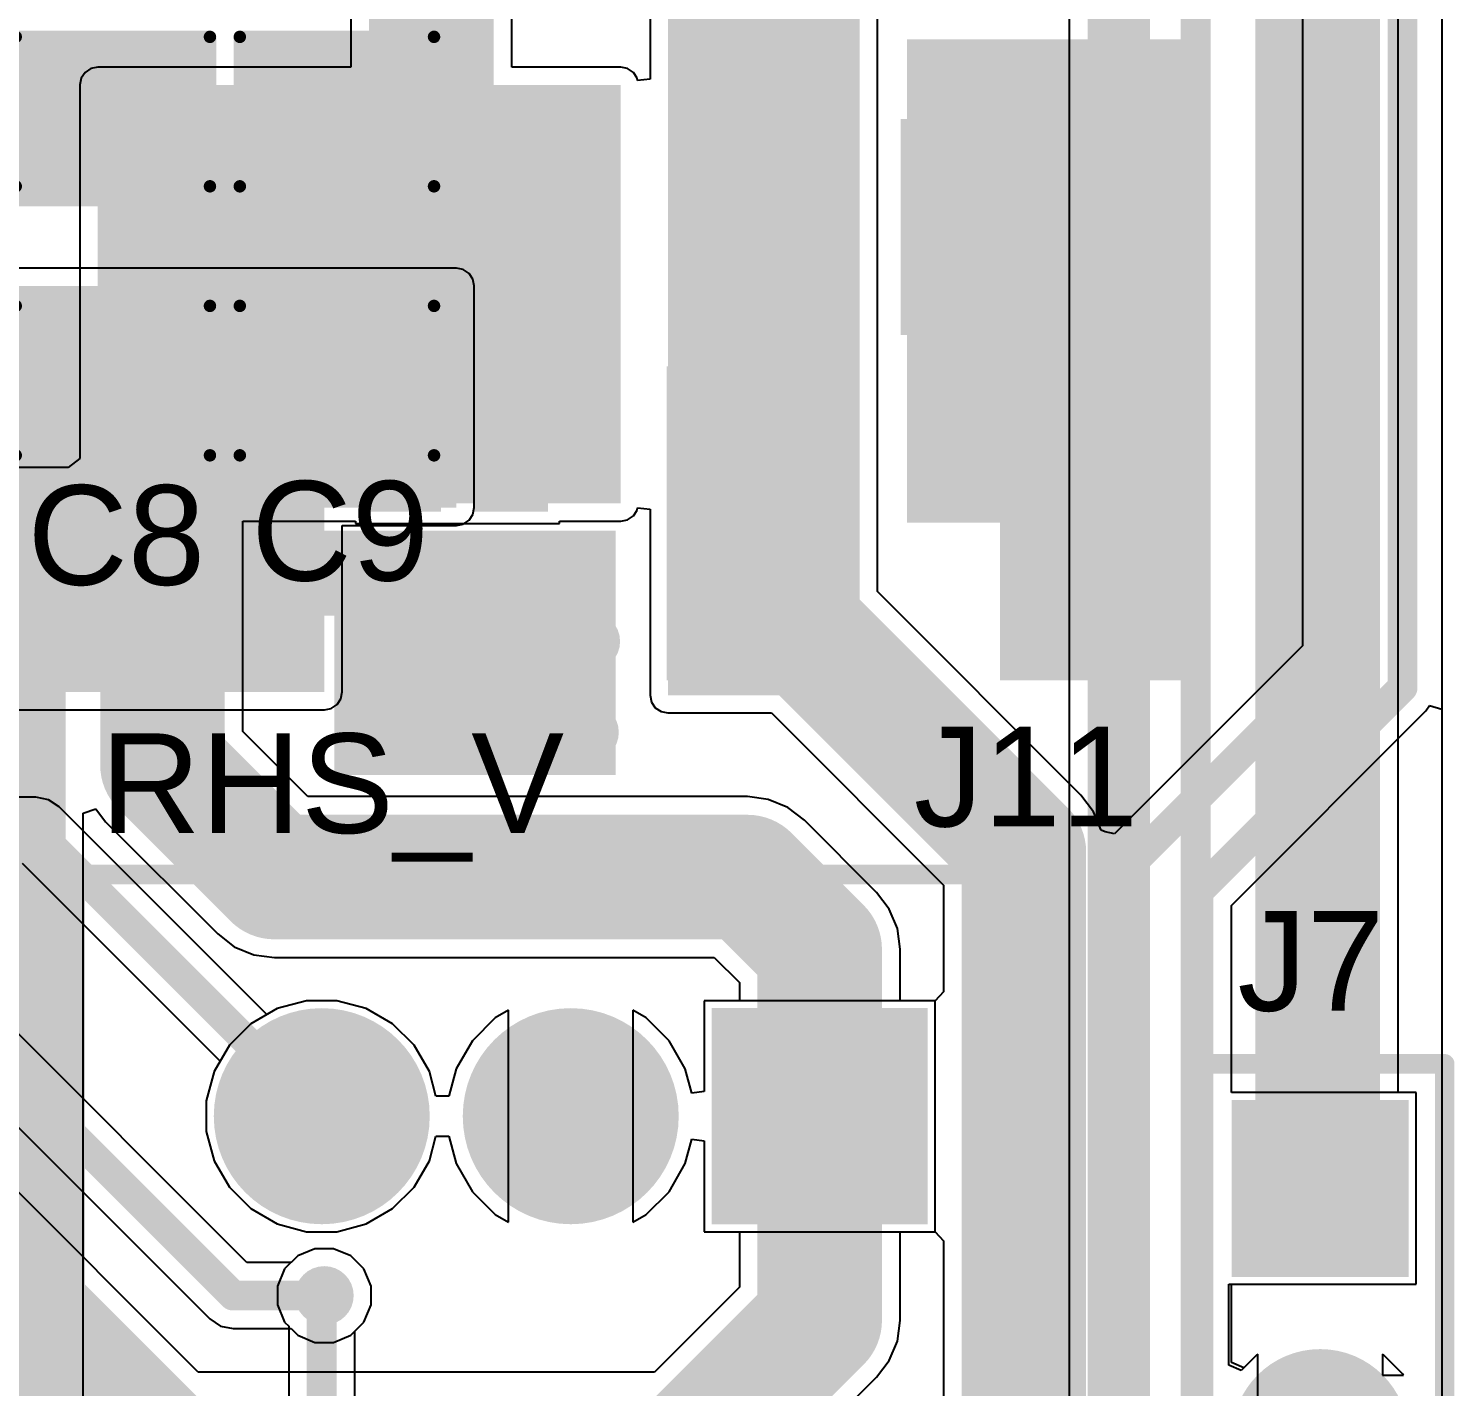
# Model space of a CAD drawing. Header units: millimetres. Extents: x 0 to 212, y 0 to 213.
# Drawn here: x 0.597 to 1.17, y 3.63 to 4.175 of the extents above; entities that cross this region are included whole.
import ezdxf

# ---------------------------------------------------------------- set-up
doc = ezdxf.new("R2010")
doc.units = ezdxf.units.MM
doc.header["$MEASUREMENT"] = 0
for name, color, linetype in [('BottomLayer', 5, 'Continuous'), ('BottomPaste', 16, 'Continuous'), ('BottomSolder', 6, 'Continuous'), ('MultiLayer', 9, 'Continuous'), ('PadHoleLayer', 156, 'Continuous'), ('TopLayer', 1, 'Continuous'), ('TopOverlay', 2, 'Continuous'), ('TopPaste', 8, 'Continuous'), ('TopSolder', 216, 'Continuous'), ('ViaHoleLayer', 16, 'Continuous')]:
    doc.layers.add(name, color=color, linetype=linetype)
doc.styles.add('Arial', font='', dxfattribs={"height": 0.2})
doc.styles.get('Arial').set_extended_font_data('Arial')

# ---------------------------------------------------------------- blocks, each defined once
blk = doc.blocks.new('C___1206_19')
at = {"layer": 'TopLayer'}
for points in [[(-0.08, 0.035), (-0.02, 0.035), (-0.02, -0.035), (-0.08, -0.035)], [(0.02, 0.035), (0.08, 0.035), (0.08, -0.035), (0.02, -0.035)]]:
    blk.add_hatch(color=1, dxfattribs=at).paths.add_polyline_path(points)
at = {"layer": 'TopPaste'}
for points in [[(-0.08, 0.035), (-0.02, 0.035), (-0.02, -0.035), (-0.08, -0.035)], [(0.02, 0.035), (0.08, 0.035), (0.08, -0.035), (0.02, -0.035)]]:
    blk.add_hatch(color=8, dxfattribs=at).paths.add_polyline_path(points)
at = {"layer": 'TopSolder'}
for points in [[(-0.084, 0.039), (-0.016, 0.039), (-0.016, -0.039), (-0.084, -0.039)], [(0.016, 0.039), (0.084, 0.039), (0.084, -0.039), (0.016, -0.039)]]:
    blk.add_hatch(color=216, dxfattribs=at).paths.add_polyline_path(points)
at = {"layer": 'TopOverlay', "const_width": 0.005}
for points in [[(-0.084, -0.039), (-0.084, 0.039)], [(-0.024, 0.039), (-0.084, 0.039)], [(0.084, 0.039), (0.024, 0.039)], [(0.084, -0.039), (0.084, 0.039)], [(-0.024, -0.039), (-0.084, -0.039)], [(0.084, -0.039), (0.024, -0.039)]]:
    blk.add_lwpolyline(points, dxfattribs=at)
at = {"layer": 'TopOverlay', "const_width": 0.0025}
for points in [[(-0.08525, 0.039, 1), (-0.08275, 0.039, 1)], [(-0.08525, 0.039, 1), (-0.08275, 0.039, 1)], [(-0.02525, 0.039, 1), (-0.02275, 0.039, 1)], [(0.02275, 0.039, 1), (0.02525, 0.039, 1)], [(0.08275, 0.039, 1), (0.08525, 0.039, 1)], [(0.08275, 0.039, 1), (0.08525, 0.039, 1)], [(-0.08525, -0.039, 1), (-0.08275, -0.039, 1)], [(-0.08525, -0.039, 1), (-0.08275, -0.039, 1)], [(-0.02525, -0.039, 1), (-0.02275, -0.039, 1)], [(0.02275, -0.039, 1), (0.02525, -0.039, 1)], [(0.08275, -0.039, 1), (0.08525, -0.039, 1)], [(0.08275, -0.039, 1), (0.08525, -0.039, 1)]]:
    blk.add_lwpolyline(points, format="xyb", close=True, dxfattribs=at)
blk = doc.blocks.new('C___1206_20')
at = {"layer": 'TopLayer'}
for points in [[(-0.08, 0.035), (-0.02, 0.035), (-0.02, -0.035), (-0.08, -0.035)], [(0.02, 0.035), (0.08, 0.035), (0.08, -0.035), (0.02, -0.035)]]:
    blk.add_hatch(color=1, dxfattribs=at).paths.add_polyline_path(points)
at = {"layer": 'TopPaste'}
for points in [[(-0.08, 0.035), (-0.02, 0.035), (-0.02, -0.035), (-0.08, -0.035)], [(0.02, 0.035), (0.08, 0.035), (0.08, -0.035), (0.02, -0.035)]]:
    blk.add_hatch(color=8, dxfattribs=at).paths.add_polyline_path(points)
at = {"layer": 'TopSolder'}
for points in [[(-0.084, 0.039), (-0.016, 0.039), (-0.016, -0.039), (-0.084, -0.039)], [(0.016, 0.039), (0.084, 0.039), (0.084, -0.039), (0.016, -0.039)]]:
    blk.add_hatch(color=216, dxfattribs=at).paths.add_polyline_path(points)
at = {"layer": 'TopOverlay', "const_width": 0.005}
for points in [[(-0.084, -0.039), (-0.084, 0.039)], [(-0.024, 0.039), (-0.084, 0.039)], [(0.084, 0.039), (0.024, 0.039)], [(0.084, -0.039), (0.084, 0.039)], [(-0.024, -0.039), (-0.084, -0.039)], [(0.084, -0.039), (0.024, -0.039)]]:
    blk.add_lwpolyline(points, dxfattribs=at)
at = {"layer": 'TopOverlay', "const_width": 0.0025}
for points in [[(-0.08525, 0.039, 1), (-0.08275, 0.039, 1)], [(-0.08525, 0.039, 1), (-0.08275, 0.039, 1)], [(-0.02525, 0.039, 1), (-0.02275, 0.039, 1)], [(0.02275, 0.039, 1), (0.02525, 0.039, 1)], [(0.08275, 0.039, 1), (0.08525, 0.039, 1)], [(0.08275, 0.039, 1), (0.08525, 0.039, 1)], [(-0.08525, -0.039, 1), (-0.08275, -0.039, 1)], [(-0.08525, -0.039, 1), (-0.08275, -0.039, 1)], [(-0.02525, -0.039, 1), (-0.02275, -0.039, 1)], [(0.02275, -0.039, 1), (0.02525, -0.039, 1)], [(0.08275, -0.039, 1), (0.08525, -0.039, 1)], [(0.08275, -0.039, 1), (0.08525, -0.039, 1)]]:
    blk.add_lwpolyline(points, format="xyb", close=True, dxfattribs=at)
blk = doc.blocks.new('SOT__223_B_32')
at = {"layer": 'BottomLayer'}
for points in [[(-0.12008, 0.15945), (-0.06102, 0.15945), (-0.06102, 0.08071), (-0.12008, 0.08071)], [(-0.02953, 0.15945), (0.02953, 0.15945), (0.02953, 0.08071), (-0.02953, 0.08071)], [(0.06102, 0.15945), (0.12008, 0.15945), (0.12008, 0.08071), (0.06102, 0.08071)], [(-0.0748, -0.08071), (0.0748, -0.08071), (0.0748, -0.15945), (-0.0748, -0.15945)]]:
    blk.add_hatch(color=5, dxfattribs=at).paths.add_polyline_path(points)
at = {"layer": 'BottomPaste'}
for points in [[(-0.12008, 0.15945), (-0.06102, 0.15945), (-0.06102, 0.08071), (-0.12008, 0.08071)], [(-0.02953, 0.15945), (0.02953, 0.15945), (0.02953, 0.08071), (-0.02953, 0.08071)], [(0.06102, 0.15945), (0.12008, 0.15945), (0.12008, 0.08071), (0.06102, 0.08071)], [(-0.0748, -0.08071), (0.0748, -0.08071), (0.0748, -0.15945), (-0.0748, -0.15945)]]:
    blk.add_hatch(color=16, dxfattribs=at).paths.add_polyline_path(points)
at = {"layer": 'BottomSolder'}
for points in [[(-0.12408, 0.16345), (-0.05702, 0.16345), (-0.05702, 0.07671), (-0.12408, 0.07671)], [(-0.03353, 0.16345), (0.03353, 0.16345), (0.03353, 0.07671), (-0.03353, 0.07671)], [(0.05702, 0.16345), (0.12408, 0.16345), (0.12408, 0.07671), (0.05702, 0.07671)], [(-0.0788, -0.07671), (0.0788, -0.07671), (0.0788, -0.16345), (-0.0788, -0.16345)]]:
    blk.add_hatch(color=6, dxfattribs=at).paths.add_polyline_path(points)
blk = doc.blocks.new('B3B_XH_A_LF__SN___48')
at = {"layer": 'BottomLayer'}
blk.add_hatch(color=5, dxfattribs=at).paths.add_polyline_path([(-0.18937, 0.03937), (-0.11063, 0.03937), (-0.11063, -0.03937), (-0.18937, -0.03937)])
h = blk.add_hatch(color=5, dxfattribs=at)
edge = h.paths.add_edge_path()
edge.add_arc((-0.05, 0), 0.03937, 0, 360)
h = blk.add_hatch(color=5, dxfattribs=at)
edge = h.paths.add_edge_path()
edge.add_arc((0.05, 0), 0.03937, 0, 360)
at = {"layer": 'BottomSolder'}
blk.add_hatch(color=6, dxfattribs=at).paths.add_polyline_path([(-0.19337, 0.04337), (-0.10663, 0.04337), (-0.10663, -0.04337), (-0.19337, -0.04337)])
h = blk.add_hatch(color=6, dxfattribs=at)
edge = h.paths.add_edge_path()
edge.add_arc((-0.05, 0), 0.04337, 0, 360)
h = blk.add_hatch(color=6, dxfattribs=at)
edge = h.paths.add_edge_path()
edge.add_arc((0.05, 0), 0.04337, 0, 360)
at = {"layer": 'MultiLayer'}
blk.add_hatch(color=9, dxfattribs=at).paths.add_polyline_path([(-0.18937, 0.03937), (-0.11063, 0.03937), (-0.11063, -0.03937), (-0.18937, -0.03937)])
h = blk.add_hatch(color=9, dxfattribs=at)
edge = h.paths.add_edge_path()
edge.add_arc((-0.05, 0), 0.03937, 0, 360)
h = blk.add_hatch(color=9, dxfattribs=at)
edge = h.paths.add_edge_path()
edge.add_arc((0.05, 0), 0.03937, 0, 360)
at = {"layer": 'PadHoleLayer'}
h = blk.add_hatch(color=156, dxfattribs=at)
edge = h.paths.add_edge_path()
edge.add_arc((-0.15, 0), 0.01969, 0, 360)
h = blk.add_hatch(color=156, dxfattribs=at)
edge = h.paths.add_edge_path()
edge.add_arc((-0.05, 0), 0.01969, 0, 360)
h = blk.add_hatch(color=156, dxfattribs=at)
edge = h.paths.add_edge_path()
edge.add_arc((0.05, 0), 0.01969, 0, 360)
at = {"layer": 'TopLayer'}
blk.add_hatch(color=1, dxfattribs=at).paths.add_polyline_path([(-0.18937, 0.03937), (-0.11063, 0.03937), (-0.11063, -0.03937), (-0.18937, -0.03937)])
h = blk.add_hatch(color=1, dxfattribs=at)
edge = h.paths.add_edge_path()
edge.add_arc((-0.05, 0), 0.03937, 0, 360)
h = blk.add_hatch(color=1, dxfattribs=at)
edge = h.paths.add_edge_path()
edge.add_arc((0.05, 0), 0.03937, 0, 360)
at = {"layer": 'TopSolder'}
blk.add_hatch(color=216, dxfattribs=at).paths.add_polyline_path([(-0.19337, 0.04337), (-0.10663, 0.04337), (-0.10663, -0.04337), (-0.19337, -0.04337)])
h = blk.add_hatch(color=216, dxfattribs=at)
edge = h.paths.add_edge_path()
edge.add_arc((-0.05, 0), 0.04337, 0, 360)
h = blk.add_hatch(color=216, dxfattribs=at)
edge = h.paths.add_edge_path()
edge.add_arc((0.05, 0), 0.04337, 0, 360)
at = {"layer": 'TopOverlay', "const_width": 0.00787}
for points in [[(-0.249, 0.137), (-0.249, -0.097)], [(0.149, 0.137), (-0.249, 0.137)], [(0.149, 0.137), (0.149, -0.097)], [(0.149, -0.097), (-0.249, -0.097)]]:
    blk.add_lwpolyline(points, dxfattribs=at)
at = {"layer": 'TopOverlay', "const_width": 0.00394}
for points in [[(-0.25097, 0.137, 1), (-0.24703, 0.137, 1)], [(-0.25097, 0.137, 1), (-0.24703, 0.137, 1)], [(0.14703, 0.137, 1), (0.15097, 0.137, 1)], [(0.14703, 0.137, 1), (0.15097, 0.137, 1)], [(-0.25097, -0.097, 1), (-0.24703, -0.097, 1)], [(-0.25097, -0.097, 1), (-0.24703, -0.097, 1)], [(0.14703, -0.097, 1), (0.15097, -0.097, 1)], [(0.14703, -0.097, 1), (0.15097, -0.097, 1)]]:
    blk.add_lwpolyline(points, format="xyb", close=True, dxfattribs=at)
blk = doc.blocks.new('HDR1X4__52')
at = {"layer": 'BottomLayer'}
blk.add_hatch(color=5, dxfattribs=at).paths.add_polyline_path([(-0.0315, 0.0315), (0.0315, 0.0315), (0.0315, -0.0315), (-0.0315, -0.0315)])
h = blk.add_hatch(color=5, dxfattribs=at)
edge = h.paths.add_edge_path()
edge.add_arc((0.1, 0), 0.0315, 0, 360)
h = blk.add_hatch(color=5, dxfattribs=at)
edge = h.paths.add_edge_path()
edge.add_arc((0.2, 0), 0.0315, 0, 360)
h = blk.add_hatch(color=5, dxfattribs=at)
edge = h.paths.add_edge_path()
edge.add_arc((0.3, 0), 0.0315, 0, 360)
at = {"layer": 'BottomSolder'}
blk.add_hatch(color=6, dxfattribs=at).paths.add_polyline_path([(-0.0355, 0.0355), (0.0355, 0.0355), (0.0355, -0.0355), (-0.0355, -0.0355)])
h = blk.add_hatch(color=6, dxfattribs=at)
edge = h.paths.add_edge_path()
edge.add_arc((0.1, 0), 0.0355, 0, 360)
h = blk.add_hatch(color=6, dxfattribs=at)
edge = h.paths.add_edge_path()
edge.add_arc((0.2, 0), 0.0355, 0, 360)
h = blk.add_hatch(color=6, dxfattribs=at)
edge = h.paths.add_edge_path()
edge.add_arc((0.3, 0), 0.0355, 0, 360)
at = {"layer": 'MultiLayer'}
blk.add_hatch(color=9, dxfattribs=at).paths.add_polyline_path([(-0.0315, 0.0315), (0.0315, 0.0315), (0.0315, -0.0315), (-0.0315, -0.0315)])
h = blk.add_hatch(color=9, dxfattribs=at)
edge = h.paths.add_edge_path()
edge.add_arc((0.1, 0), 0.0315, 0, 360)
h = blk.add_hatch(color=9, dxfattribs=at)
edge = h.paths.add_edge_path()
edge.add_arc((0.2, 0), 0.0315, 0, 360)
h = blk.add_hatch(color=9, dxfattribs=at)
edge = h.paths.add_edge_path()
edge.add_arc((0.3, 0), 0.0315, 0, 360)
at = {"layer": 'PadHoleLayer'}
h = blk.add_hatch(color=156, dxfattribs=at)
edge = h.paths.add_edge_path()
edge.add_arc((0, 0), 0.0187, 0, 360)
h = blk.add_hatch(color=156, dxfattribs=at)
edge = h.paths.add_edge_path()
edge.add_arc((0.1, 0), 0.0187, 0, 360)
h = blk.add_hatch(color=156, dxfattribs=at)
edge = h.paths.add_edge_path()
edge.add_arc((0.2, 0), 0.0187, 0, 360)
h = blk.add_hatch(color=156, dxfattribs=at)
edge = h.paths.add_edge_path()
edge.add_arc((0.3, 0), 0.0187, 0, 360)
at = {"layer": 'TopLayer'}
blk.add_hatch(color=1, dxfattribs=at).paths.add_polyline_path([(-0.0315, 0.0315), (0.0315, 0.0315), (0.0315, -0.0315), (-0.0315, -0.0315)])
h = blk.add_hatch(color=1, dxfattribs=at)
edge = h.paths.add_edge_path()
edge.add_arc((0.1, 0), 0.0315, 0, 360)
h = blk.add_hatch(color=1, dxfattribs=at)
edge = h.paths.add_edge_path()
edge.add_arc((0.2, 0), 0.0315, 0, 360)
h = blk.add_hatch(color=1, dxfattribs=at)
edge = h.paths.add_edge_path()
edge.add_arc((0.3, 0), 0.0315, 0, 360)
at = {"layer": 'TopSolder'}
blk.add_hatch(color=216, dxfattribs=at).paths.add_polyline_path([(-0.0355, 0.0355), (0.0355, 0.0355), (0.0355, -0.0355), (-0.0355, -0.0355)])
h = blk.add_hatch(color=216, dxfattribs=at)
edge = h.paths.add_edge_path()
edge.add_arc((0.1, 0), 0.0355, 0, 360)
h = blk.add_hatch(color=216, dxfattribs=at)
edge = h.paths.add_edge_path()
edge.add_arc((0.2, 0), 0.0355, 0, 360)
h = blk.add_hatch(color=216, dxfattribs=at)
edge = h.paths.add_edge_path()
edge.add_arc((0.3, 0), 0.0355, 0, 360)
at = {"layer": 'TopOverlay', "const_width": 0.00787}
for points in [[(0.35, 0.05), (-0.05, 0.05)], [(-0.05, -0.05), (-0.05, 0.05)], [(0.35, -0.05), (0.35, 0.05)], [(0.35, -0.05), (-0.05, -0.05)]]:
    blk.add_lwpolyline(points, dxfattribs=at)
at = {"layer": 'TopOverlay', "const_width": 0.00394}
for points in [[(-0.05197, 0.05, 1), (-0.04803, 0.05, 1)], [(-0.05197, 0.05, 1), (-0.04803, 0.05, 1)], [(0.34803, 0.05, 1), (0.35197, 0.05, 1)], [(0.34803, 0.05, 1), (0.35197, 0.05, 1)], [(-0.05197, -0.05, 1), (-0.04803, -0.05, 1)], [(-0.05197, -0.05, 1), (-0.04803, -0.05, 1)], [(0.34803, -0.05, 1), (0.35197, -0.05, 1)], [(0.34803, -0.05, 1), (0.35197, -0.05, 1)]]:
    blk.add_lwpolyline(points, format="xyb", close=True, dxfattribs=at)
blk = doc.blocks.new('C___0402_B_64')
at = {"layer": 'BottomLayer'}
for points in [[(-0.0095, 0.0125), (-0.0095, -0.0125), (-0.0275, -0.0125), (-0.0275, 0.0125)], [(0.0275, 0.0125), (0.0275, -0.0125), (0.0095, -0.0125), (0.0095, 0.0125)]]:
    blk.add_hatch(color=5, dxfattribs=at).paths.add_polyline_path(points)
at = {"layer": 'BottomPaste'}
for points in [[(-0.0095, 0.0125), (-0.0095, -0.0125), (-0.0275, -0.0125), (-0.0275, 0.0125)], [(0.0275, 0.0125), (0.0275, -0.0125), (0.0095, -0.0125), (0.0095, 0.0125)]]:
    blk.add_hatch(color=16, dxfattribs=at).paths.add_polyline_path(points)
at = {"layer": 'BottomSolder'}
for points in [[(-0.00714, 0.01486), (-0.00714, -0.01486), (-0.02986, -0.01486), (-0.02986, 0.01486)], [(0.02986, 0.01486), (0.02986, -0.01486), (0.00714, -0.01486), (0.00714, 0.01486)]]:
    blk.add_hatch(color=6, dxfattribs=at).paths.add_polyline_path(points)
blk = doc.blocks.new('C___0402_B_65')
at = {"layer": 'BottomLayer'}
for points in [[(-0.0095, 0.0125), (-0.0095, -0.0125), (-0.0275, -0.0125), (-0.0275, 0.0125)], [(0.0275, 0.0125), (0.0275, -0.0125), (0.0095, -0.0125), (0.0095, 0.0125)]]:
    blk.add_hatch(color=5, dxfattribs=at).paths.add_polyline_path(points)
at = {"layer": 'BottomPaste'}
for points in [[(-0.0095, 0.0125), (-0.0095, -0.0125), (-0.0275, -0.0125), (-0.0275, 0.0125)], [(0.0275, 0.0125), (0.0275, -0.0125), (0.0095, -0.0125), (0.0095, 0.0125)]]:
    blk.add_hatch(color=16, dxfattribs=at).paths.add_polyline_path(points)
at = {"layer": 'BottomSolder'}
for points in [[(-0.00714, 0.01486), (-0.00714, -0.01486), (-0.02986, -0.01486), (-0.02986, 0.01486)], [(0.02986, 0.01486), (0.02986, -0.01486), (0.00714, -0.01486), (0.00714, 0.01486)]]:
    blk.add_hatch(color=6, dxfattribs=at).paths.add_polyline_path(points)
blk = doc.blocks.new('C____B_B_66')
at = {"layer": 'BottomLayer'}
for points in [[(-0.03346, 0.05906), (-0.03346, -0.05906), (-0.10039, -0.05906), (-0.10039, 0.05906)], [(0.10039, 0.05906), (0.10039, -0.05906), (0.03346, -0.05906), (0.03346, 0.05906)]]:
    blk.add_hatch(color=5, dxfattribs=at).paths.add_polyline_path(points)
at = {"layer": 'BottomPaste'}
for points in [[(-0.03346, 0.05906), (-0.03346, -0.05906), (-0.10039, -0.05906), (-0.10039, 0.05906)], [(0.10039, 0.05906), (0.10039, -0.05906), (0.03346, -0.05906), (0.03346, 0.05906)]]:
    blk.add_hatch(color=16, dxfattribs=at).paths.add_polyline_path(points)
at = {"layer": 'BottomSolder'}
for points in [[(-0.02946, 0.06306), (-0.02946, -0.06306), (-0.10439, -0.06306), (-0.10439, 0.06306)], [(0.10439, 0.06306), (0.10439, -0.06306), (0.02946, -0.06306), (0.02946, 0.06306)]]:
    blk.add_hatch(color=6, dxfattribs=at).paths.add_polyline_path(points)

msp = doc.modelspace()

# ---------------------------------------------------------------- hatches: boundary and pattern name
at = {"layer": 'BottomLayer'}
for points in [[(0.85392, 3.9077), (0.93092, 3.9077), (0.93092, 4.2347), (0.85392, 4.2347)], [(0.95, 3.977), (1.06, 3.977), (1.06, 4.171), (0.95, 4.171)], [(0.62492, 3.9847), (0.835, 3.9847), (0.835, 4.1527), (0.62492, 4.1527)], [(0.613, 3.91), (0.613, 3.992), (0.271, 3.992), (0.271, 3.91)], [(0.55892, 3.399), (0.612, 3.399), (0.612, 3.981), (0.55892, 3.981)], [(0.69092, 3.9397), (0.83292, 3.9397), (0.83292, 3.9737), (0.69092, 3.9737)], [(0.71992, 3.8757), (0.83292, 3.8757), (0.83292, 3.9737), (0.71992, 3.9737)]]:
    msp.add_hatch(color=5, dxfattribs=at).paths.add_polyline_path(points)
h = msp.add_hatch(color=5, dxfattribs=at)
edge = h.paths.add_edge_path()
edge.add_arc((0.98, 4.155), 0.01181, 0, 360)
h = msp.add_hatch(color=5, dxfattribs=at)
edge = h.paths.add_edge_path()
edge.add_arc((0.74292, 3.93031), 0.01181, 0, 360)
h = msp.add_hatch(color=5, dxfattribs=at)
edge = h.paths.add_edge_path()
edge.add_arc((0.78292, 3.93031), 0.01181, 0, 360)
h = msp.add_hatch(color=5, dxfattribs=at)
edge = h.paths.add_edge_path()
edge.add_arc((0.82292, 3.92931), 0.01181, 0, 360)
h = msp.add_hatch(color=5, dxfattribs=at)
edge = h.paths.add_edge_path()
edge.add_arc((0.7424, 3.89383), 0.01181, 0, 360)
h = msp.add_hatch(color=5, dxfattribs=at)
edge = h.paths.add_edge_path()
edge.add_arc((0.7824, 3.89383), 0.01181, 0, 360)
h = msp.add_hatch(color=5, dxfattribs=at)
edge = h.paths.add_edge_path()
edge.add_arc((0.8224, 3.89283), 0.01181, 0, 360)
h = msp.add_hatch(color=5, dxfattribs=at)
edge = h.paths.add_edge_path()
edge.add_arc((0.71592, 3.6667), 0.01181, 0, 360)
at = {"layer": 'TopLayer'}
h = msp.add_hatch(color=1, dxfattribs=at)
edge = h.paths.add_edge_path()
edge.add_arc((0.98, 4.155), 0.01181, 0, 360)
for points in [[(0.269, 3.983), (0.769, 3.983), (0.769, 4.07202), (0.269, 4.07202)], [(0.269, 3.909), (0.716, 3.909), (0.716, 4.053), (0.269, 4.053)]]:
    msp.add_hatch(color=1, dxfattribs=at).paths.add_polyline_path(points)
h = msp.add_hatch(color=1, dxfattribs=at)
edge = h.paths.add_edge_path()
edge.add_arc((0.74292, 3.93031), 0.01181, 0, 360)
h = msp.add_hatch(color=1, dxfattribs=at)
edge = h.paths.add_edge_path()
edge.add_arc((0.78292, 3.93031), 0.01181, 0, 360)
h = msp.add_hatch(color=1, dxfattribs=at)
edge = h.paths.add_edge_path()
edge.add_arc((0.82292, 3.92931), 0.01181, 0, 360)
h = msp.add_hatch(color=1, dxfattribs=at)
edge = h.paths.add_edge_path()
edge.add_arc((0.7424, 3.89383), 0.01181, 0, 360)
h = msp.add_hatch(color=1, dxfattribs=at)
edge = h.paths.add_edge_path()
edge.add_arc((0.7824, 3.89383), 0.01181, 0, 360)
h = msp.add_hatch(color=1, dxfattribs=at)
edge = h.paths.add_edge_path()
edge.add_arc((0.8224, 3.89283), 0.01181, 0, 360)
h = msp.add_hatch(color=1, dxfattribs=at)
edge = h.paths.add_edge_path()
edge.add_arc((0.71592, 3.6667), 0.01181, 0, 360)
at = {"layer": 'ViaHoleLayer'}
h = msp.add_hatch(color=16, dxfattribs=at)
edge = h.paths.add_edge_path()
edge.add_arc((0.98, 4.155), 0.00591, 0, 360)
h = msp.add_hatch(color=16, dxfattribs=at)
edge = h.paths.add_edge_path()
edge.add_arc((0.74292, 3.93031), 0.00591, 0, 360)
h = msp.add_hatch(color=16, dxfattribs=at)
edge = h.paths.add_edge_path()
edge.add_arc((0.78292, 3.93031), 0.00591, 0, 360)
h = msp.add_hatch(color=16, dxfattribs=at)
edge = h.paths.add_edge_path()
edge.add_arc((0.82292, 3.92931), 0.00591, 0, 360)
h = msp.add_hatch(color=16, dxfattribs=at)
edge = h.paths.add_edge_path()
edge.add_arc((0.7424, 3.89383), 0.00591, 0, 360)
h = msp.add_hatch(color=16, dxfattribs=at)
edge = h.paths.add_edge_path()
edge.add_arc((0.7824, 3.89383), 0.00591, 0, 360)
h = msp.add_hatch(color=16, dxfattribs=at)
edge = h.paths.add_edge_path()
edge.add_arc((0.8224, 3.89283), 0.00591, 0, 360)
h = msp.add_hatch(color=16, dxfattribs=at)
edge = h.paths.add_edge_path()
edge.add_arc((0.71592, 3.6667), 0.00591, 0, 360)

# ---------------------------------------------------------------- linework, layer by layer
at = {"layer": 'BottomLayer'}
for p, q in [((1.10875, 4.60765), (1.10875, 3.92746)), ((0.72664, 4.56692), (0.72664, 4.15984)), ((0.7912, 4.15984), (0.7912, 4.55355)), ((0.84678, 4.19857), (0.84678, 4.15498)), ((0.93806, 3.94928), (0.93806, 4.19857)), ((0.62219, 4.1593), (0.61987, 4.15775)), ((0.62492, 4.15984), (0.62219, 4.1593)), ((0.72664, 4.15984), (0.62492, 4.15984)), ((0.835, 4.15984), (0.7912, 4.15984)), ((0.83773, 4.1593), (0.835, 4.15984)), ((0.84005, 4.15775), (0.83773, 4.1593)), ((0.61833, 4.15543), (0.61778, 4.1527)), ((0.61778, 4.1527), (0.61778, 4.00278)), ((0.61987, 4.15775), (0.61833, 4.15543)), ((0.84159, 4.15543), (0.84005, 4.15775)), ((0.84178, 4.15449), (0.84159, 4.15543)), ((0.84678, 4.15498), (0.84178, 4.15449)), ((0.613, 3.99914), (0.271, 3.99914)), ((0.61778, 4.00278), (0.613, 3.99914)), ((0.84005, 3.97966), (0.84159, 3.98197)), ((0.84159, 3.98197), (0.84178, 3.98292)), ((0.84178, 3.98292), (0.84678, 3.98243)), ((0.84678, 3.98243), (0.84678, 3.9077)), ((0.6832, 3.89307), (0.6832, 3.97757)), ((0.6832, 3.97757), (0.72842, 3.97757)), ((0.72842, 3.97757), (0.72842, 3.9767)), ((0.72842, 3.9767), (0.76742, 3.9767)), ((0.76742, 3.9767), (0.76742, 3.9767)), ((0.76742, 3.9767), (0.77142, 3.9767)), ((0.77142, 3.9767), (0.77142, 3.9767)), ((0.77142, 3.9767), (0.81042, 3.9767)), ((0.81042, 3.9767), (0.81042, 3.97757)), ((0.81042, 3.97757), (0.835, 3.97757)), ((0.835, 3.97757), (0.83773, 3.97811)), ((0.83773, 3.97811), (0.84005, 3.97966)), ((1.01974, 3.8676), (0.93806, 3.94928)), ((1.10875, 3.92746), (1.10155, 3.92026)), ((1.10155, 3.92026), (1.03329, 3.852)), ((1.10155, 3.92026), (1.10155, 3.92026)), ((0.84678, 3.9077), (0.84733, 3.90497)), ((0.84733, 3.90497), (0.84887, 3.90266)), ((0.84887, 3.90266), (0.85119, 3.90111)), ((0.85119, 3.90111), (0.85392, 3.90057)), ((0.85392, 3.90057), (0.89548, 3.90057)), ((0.89548, 3.90057), (0.96464, 3.83141)), ((1.08025, 3.82329), (1.15837, 3.90141)), ((1.15837, 3.90141), (1.1598, 3.90355)), ((1.1598, 3.90355), (1.1648, 3.90204)), ((1.1648, 3.90204), (1.1648, 0.0102)), ((0.70929, 3.86698), (0.6832, 3.89307)), ((0.88592, 3.86698), (0.70929, 3.86698)), ((0.89427, 3.86588), (0.88592, 3.86698)), ((1.02487, 3.86091), (1.01974, 3.8676)), ((0.61914, 3.86034), (0.62414, 3.86204)), ((0.61914, 3.399), (0.61914, 3.86034)), ((0.62414, 3.86204), (0.6281, 3.85688)), ((0.90206, 3.86266), (0.89427, 3.86588)), ((0.90874, 3.85753), (0.90206, 3.86266)), ((1.02794, 3.85351), (1.02487, 3.86091)), ((0.6281, 3.85688), (0.6731, 3.81188)), ((0.93773, 3.82854), (0.90874, 3.85753)), ((1.02952, 3.85282), (1.02794, 3.85351)), ((1.03329, 3.852), (1.02952, 3.85282)), ((0.94286, 3.82185), (0.93773, 3.82854)), ((0.96464, 3.83141), (0.96464, 3.78868)), ((0.94609, 3.81407), (0.94286, 3.82185)), ((1.08025, 3.7482), (1.08025, 3.82329)), ((0.6731, 3.81188), (0.67978, 3.80675)), ((0.94719, 3.80571), (0.94609, 3.81407)), ((0.67978, 3.80675), (0.68757, 3.80353)), ((0.68757, 3.80353), (0.69592, 3.80243)), ((0.94719, 3.78507), (0.94719, 3.80571)), ((0.69592, 3.80243), (0.87255, 3.80243)), ((0.87255, 3.80243), (0.88263, 3.79234)), ((0.88263, 3.79234), (0.88263, 3.78507)), ((0.96464, 3.78868), (0.96128, 3.78507)), ((0.69701, 3.78191), (0.68644, 3.77581)), ((0.7088, 3.78507), (0.69701, 3.78191)), ((0.72101, 3.78507), (0.7088, 3.78507)), ((0.73281, 3.78191), (0.72101, 3.78507)), ((0.74338, 3.77581), (0.73281, 3.78191)), ((0.78991, 3.78128), (0.7846, 3.77821)), ((0.78991, 3.7387), (0.78991, 3.78128)), ((0.84522, 3.77821), (0.83991, 3.78128)), ((0.83991, 3.78128), (0.83991, 3.7387)), ((0.88263, 3.78507), (0.86854, 3.78507)), ((0.86854, 3.78507), (0.86854, 3.74862)), ((0.95964, 3.78507), (0.94719, 3.78507)), ((0.96128, 3.78507), (0.95964, 3.78507)), ((0.68644, 3.77581), (0.6778, 3.76718)), ((0.75201, 3.76718), (0.74338, 3.77581)), ((0.7846, 3.77821), (0.7754, 3.76902)), ((0.85442, 3.76902), (0.84522, 3.77821)), ((0.7754, 3.76902), (0.7689, 3.75776)), ((0.86091, 3.75776), (0.85442, 3.76902)), ((0.6778, 3.76718), (0.6717, 3.7566)), ((0.75812, 3.7566), (0.75201, 3.76718)), ((0.7689, 3.75776), (0.76594, 3.74672)), ((0.86354, 3.74797), (0.86091, 3.75776)), ((0.6717, 3.7566), (0.66854, 3.74481)), ((0.76077, 3.74672), (0.75812, 3.7566)), ((0.76594, 3.74672), (0.76077, 3.74672)), ((0.86854, 3.74862), (0.86354, 3.74797)), ((1.15442, 3.7482), (1.08025, 3.7482)), ((1.15442, 3.67121), (1.15442, 3.7482)), ((0.66854, 3.74481), (0.66854, 3.7326)), ((0.78991, 3.69613), (0.78991, 3.7387)), ((0.83991, 3.7387), (0.83991, 3.69613)), ((0.66854, 3.7326), (0.6717, 3.72081)), ((0.75812, 3.72081), (0.76077, 3.73069)), ((0.76077, 3.73069), (0.76594, 3.73069)), ((0.76594, 3.73069), (0.7689, 3.71965)), ((0.86091, 3.71965), (0.86354, 3.72944)), ((0.86354, 3.72944), (0.86854, 3.72878)), ((0.86854, 3.72878), (0.86854, 3.69233)), ((0.6717, 3.72081), (0.6778, 3.71023)), ((0.75201, 3.71023), (0.75812, 3.72081)), ((0.7689, 3.71965), (0.7754, 3.70839)), ((0.85442, 3.70839), (0.86091, 3.71965)), ((0.6778, 3.71023), (0.68644, 3.7016)), ((0.74338, 3.7016), (0.75201, 3.71023)), ((0.7754, 3.70839), (0.7846, 3.6992)), ((0.84522, 3.6992), (0.85442, 3.70839)), ((0.68644, 3.7016), (0.69701, 3.69549)), ((0.73281, 3.69549), (0.74338, 3.7016)), ((0.69701, 3.69549), (0.7088, 3.69233)), ((0.72101, 3.69233), (0.73281, 3.69549)), ((0.7846, 3.6992), (0.78991, 3.69613)), ((0.83991, 3.69613), (0.84522, 3.6992)), ((0.7088, 3.69233), (0.72101, 3.69233)), ((0.86854, 3.69233), (0.95964, 3.69233)), ((0.95964, 3.69233), (0.96128, 3.69233)), ((0.96128, 3.69233), (0.96464, 3.68873)), ((0.96464, 3.68873), (0.96464, 3.47368)), ((0.70526, 3.68265), (0.69997, 3.67736)), ((0.71218, 3.68551), (0.70526, 3.68265)), ((0.71966, 3.68551), (0.71218, 3.68551)), ((0.72657, 3.68265), (0.71966, 3.68551)), ((0.73187, 3.67736), (0.72657, 3.68265)), ((0.69997, 3.67736), (0.69711, 3.67045)), ((0.73473, 3.67045), (0.73187, 3.67736)), ((1.08025, 3.63979), (1.08025, 3.67121)), ((1.08025, 3.67121), (1.15442, 3.67121)), ((0.69711, 3.67045), (0.69711, 3.66296)), ((0.73473, 3.66296), (0.73473, 3.67045)), ((0.69711, 3.66296), (0.69997, 3.65605)), ((0.73187, 3.65605), (0.73473, 3.66296)), ((0.69997, 3.65605), (0.70165, 3.65437)), ((0.70165, 3.65437), (0.70165, 3.46816)), ((0.72816, 3.65235), (0.73187, 3.65605)), ((0.72816, 3.46816), (0.72816, 3.65235)), ((1.09044, 3.64291), (1.08525, 3.63772)), ((1.09092, 3.64319), (1.09044, 3.64291)), ((1.09092, 3.6097), (1.09092, 3.64319)), ((1.1414, 3.64291), (1.14092, 3.64319)), ((1.14092, 3.64319), (1.14092, 3.6347)), ((1.14912, 3.63518), (1.1414, 3.64291)), ((1.08525, 3.63772), (1.08025, 3.63979)), ((1.14092, 3.6347), (1.1494, 3.6347)), ((1.1494, 3.6347), (1.14912, 3.63518))]:
    msp.add_line(p, q, dxfattribs=at)
for points, const_width in [([(1.149, 3.91078), (1.149, 4.654)], 0.012), ([(1.122, 3.92197), (1.122, 4.621)], 0.012), ([(0.75892, 4.1077), (0.75892, 4.56692)], 0.05), ([(0.98, 4.09662), (0.98, 4.155)], 0.025), ([(0.65092, 3.9997), (0.75892, 4.1077)], 0.05), ([(0.77392, 4.10707), (0.78637, 4.09462)], 0.05), ([(0.98, 4.09662), (0.98092, 4.0957)], 0.025), ([(0.65092, 3.8797), (0.65092, 3.9997)], 0.05), ([(0.88745, 3.95424), (0.99692, 3.84477)], 0.05), ([(1.11092, 3.91089), (1.122, 3.92197)], 0.012), ([(1.041, 3.84097), (1.11092, 3.91089)], 0.012), ([(1.067, 3.82878), (1.149, 3.91078)], 0.012), ([(1.11092, 3.91089), (1.11092, 3.91089)], 0.012), ([(1.149, 3.91078), (1.149, 3.91078)], 0.012), ([(0.65092, 3.8797), (0.69592, 3.8347)], 0.05), ([(0.99692, 3.3167), (0.99692, 3.84477)], 0.05), ([(0.69592, 3.8347), (0.88592, 3.8347)], 0.05), ([(0.88592, 3.8347), (0.91491, 3.80571)], 0.05), ([(1.041, 3.48462), (1.041, 3.84097)], 0.012), ([(1.067, 3.55862), (1.067, 3.82878)], 0.012), ([(0.91491, 3.7387), (0.91491, 3.80571)], 0.05), ([(0.71292, 3.6687), (0.71392, 3.6687)], 0.012), ([(0.71292, 3.6687), (0.71491, 3.66671)], 0.012), ([(0.71392, 3.6687), (0.71592, 3.6667)], 0.012), ([(0.71491, 3.4237), (0.71491, 3.66671)], 0.012)]:
    msp.add_lwpolyline(points, dxfattribs=dict(at, const_width=const_width))
for points, const_width in [([(0.97375, 4.155, 1), (0.98625, 4.155, 1)], 0.0125), ([(0.74642, 4.1077, 1), (0.77142, 4.1077, 1)], 0.025), ([(0.74642, 4.1077, 1), (0.77142, 4.1077, 1)], 0.025), ([(0.76142, 4.10707, 1), (0.78642, 4.10707, 1)], 0.025), ([(0.77387, 4.09462, 1), (0.79887, 4.09462, 1)], 0.025), ([(0.97375, 4.09662, 1), (0.98625, 4.09662, 1)], 0.0125), ([(0.97375, 4.09662, 1), (0.98625, 4.09662, 1)], 0.0125), ([(0.97467, 4.0957, 1), (0.98717, 4.0957, 1)], 0.0125), ([(0.63842, 3.9997, 1), (0.66342, 3.9997, 1)], 0.025), ([(0.63842, 3.9997, 1), (0.66342, 3.9997, 1)], 0.025), ([(0.87495, 3.95424, 1), (0.89995, 3.95424, 1)], 0.025), ([(1.119, 3.92197, 1), (1.125, 3.92197, 1)], 0.006), ([(1.119, 3.92197, 1), (1.125, 3.92197, 1)], 0.006), ([(1.10792, 3.91089, 1), (1.11392, 3.91089, 1)], 0.006), ([(1.10792, 3.91089, 1), (1.11392, 3.91089, 1)], 0.006), ([(1.10792, 3.91089, 1), (1.11392, 3.91089, 1)], 0.006), ([(1.10792, 3.91089, 1), (1.11392, 3.91089, 1)], 0.006), ([(1.146, 3.91078, 1), (1.152, 3.91078, 1)], 0.006), ([(1.146, 3.91078, 1), (1.152, 3.91078, 1)], 0.006), ([(1.146, 3.91078, 1), (1.152, 3.91078, 1)], 0.006), ([(1.146, 3.91078, 1), (1.152, 3.91078, 1)], 0.006), ([(0.63842, 3.8797, 1), (0.66342, 3.8797, 1)], 0.025), ([(0.63842, 3.8797, 1), (0.66342, 3.8797, 1)], 0.025), ([(0.98442, 3.84477, 1), (1.00942, 3.84477, 1)], 0.025), ([(0.98442, 3.84477, 1), (1.00942, 3.84477, 1)], 0.025), ([(0.68342, 3.8347, 1), (0.70842, 3.8347, 1)], 0.025), ([(0.68342, 3.8347, 1), (0.70842, 3.8347, 1)], 0.025), ([(0.87342, 3.8347, 1), (0.89842, 3.8347, 1)], 0.025), ([(0.87342, 3.8347, 1), (0.89842, 3.8347, 1)], 0.025), ([(1.038, 3.84097, 1), (1.044, 3.84097, 1)], 0.006), ([(1.038, 3.84097, 1), (1.044, 3.84097, 1)], 0.006), ([(1.064, 3.82878, 1), (1.07, 3.82878, 1)], 0.006), ([(1.064, 3.82878, 1), (1.07, 3.82878, 1)], 0.006), ([(0.90241, 3.80571, 1), (0.92741, 3.80571, 1)], 0.025), ([(0.90241, 3.80571, 1), (0.92741, 3.80571, 1)], 0.025), ([(0.90241, 3.7387, 1), (0.92741, 3.7387, 1)], 0.025), ([(0.70992, 3.6687, 1), (0.71592, 3.6687, 1)], 0.006), ([(0.70992, 3.6687, 1), (0.71592, 3.6687, 1)], 0.006), ([(0.71092, 3.6687, 1), (0.71692, 3.6687, 1)], 0.006), ([(0.71092, 3.6687, 1), (0.71692, 3.6687, 1)], 0.006), ([(0.71191, 3.66671, 1), (0.71791, 3.66671, 1)], 0.006), ([(0.71191, 3.66671, 1), (0.71791, 3.66671, 1)], 0.006), ([(0.71292, 3.6667, 1), (0.71892, 3.6667, 1)], 0.006)]:
    msp.add_lwpolyline(points, format="xyb", close=True, dxfattribs=dict(at, const_width=const_width))
at = {"layer": 'TopLayer'}
for p, q in [((1.1648, 4.63667), (1.1648, 0.0102)), ((1.1472, 3.7482), (1.1472, 4.55208)), ((1.01512, 4.26676), (1.01512, 3.09108)), ((0.769, 4.07915), (0.269, 4.07915)), ((0.77173, 4.07861), (0.769, 4.07915)), ((0.77405, 4.07706), (0.77173, 4.07861)), ((0.77559, 4.07475), (0.77405, 4.07706)), ((0.77614, 4.07202), (0.77559, 4.07475)), ((0.77614, 3.983), (0.77614, 4.07202)), ((0.77559, 3.98027), (0.77614, 3.983)), ((0.72314, 3.909), (0.72314, 3.97586)), ((0.72314, 3.97586), (0.769, 3.97586)), ((0.769, 3.97586), (0.77173, 3.97641)), ((0.77173, 3.97641), (0.77405, 3.97795)), ((0.77405, 3.97795), (0.77559, 3.98027)), ((0.72105, 3.90395), (0.72259, 3.90627)), ((0.72259, 3.90627), (0.72314, 3.909)), ((0.104, 3.90186), (0.716, 3.90186)), ((0.716, 3.90186), (0.71873, 3.90241)), ((0.71873, 3.90241), (0.72105, 3.90395)), ((0.6001, 3.86677), (0.11698, 3.86677)), ((0.60517, 3.86576), (0.6001, 3.86677)), ((0.60947, 3.86289), (0.60517, 3.86576)), ((0.69285, 3.77951), (0.60947, 3.86289)), ((0.59461, 3.84026), (0.6741, 3.76076)), ((0.68479, 3.67996), (0.52949, 3.83526)), ((0.51343, 3.81382), (0.66992, 3.65733)), ((0.69701, 3.78191), (0.69285, 3.77951)), ((0.7088, 3.78507), (0.69701, 3.78191)), ((0.72101, 3.78507), (0.7088, 3.78507)), ((0.73281, 3.78191), (0.72101, 3.78507)), ((0.74338, 3.77581), (0.73281, 3.78191)), ((0.78991, 3.78128), (0.7846, 3.77821)), ((0.78991, 3.7387), (0.78991, 3.78128)), ((0.84522, 3.77821), (0.83991, 3.78128)), ((0.83991, 3.78128), (0.83991, 3.7387)), ((0.96128, 3.78507), (0.86854, 3.78507)), ((0.86854, 3.78507), (0.86854, 3.74862)), ((0.96128, 3.69233), (0.96128, 3.78507)), ((0.75201, 3.76718), (0.74338, 3.77581)), ((0.7846, 3.77821), (0.7754, 3.76902)), ((0.85442, 3.76902), (0.84522, 3.77821)), ((0.7754, 3.76902), (0.7689, 3.75776)), ((0.86091, 3.75776), (0.85442, 3.76902)), ((0.75812, 3.7566), (0.75201, 3.76718)), ((0.6741, 3.76076), (0.6717, 3.7566)), ((0.7689, 3.75776), (0.76594, 3.74672)), ((0.86354, 3.74797), (0.86091, 3.75776)), ((0.66529, 3.63598), (0.54774, 3.75353)), ((0.6717, 3.7566), (0.66854, 3.74481)), ((0.76077, 3.74672), (0.75812, 3.7566)), ((0.76594, 3.74672), (0.76077, 3.74672)), ((0.86854, 3.74862), (0.86354, 3.74797)), ((1.15442, 3.7482), (1.1472, 3.7482)), ((1.15442, 3.67121), (1.15442, 3.7482)), ((0.66854, 3.74481), (0.66854, 3.7326)), ((0.78991, 3.69613), (0.78991, 3.7387)), ((0.83991, 3.7387), (0.83991, 3.69613)), ((0.66854, 3.7326), (0.6717, 3.72081)), ((0.75812, 3.72081), (0.76077, 3.73069)), ((0.76077, 3.73069), (0.76594, 3.73069)), ((0.76594, 3.73069), (0.7689, 3.71965)), ((0.86091, 3.71965), (0.86354, 3.72944)), ((0.86354, 3.72944), (0.86854, 3.72878)), ((0.86854, 3.72878), (0.86854, 3.69233)), ((0.6717, 3.72081), (0.6778, 3.71023)), ((0.75201, 3.71023), (0.75812, 3.72081)), ((0.7689, 3.71965), (0.7754, 3.70839)), ((0.85442, 3.70839), (0.86091, 3.71965)), ((0.6778, 3.71023), (0.68644, 3.7016)), ((0.74338, 3.7016), (0.75201, 3.71023)), ((0.7754, 3.70839), (0.7846, 3.6992)), ((0.84522, 3.6992), (0.85442, 3.70839)), ((0.68644, 3.7016), (0.69701, 3.69549)), ((0.73281, 3.69549), (0.74338, 3.7016)), ((0.69701, 3.69549), (0.7088, 3.69233)), ((0.72101, 3.69233), (0.73281, 3.69549)), ((0.7846, 3.6992), (0.78991, 3.69613)), ((0.83991, 3.69613), (0.84522, 3.6992)), ((0.7088, 3.69233), (0.72101, 3.69233)), ((0.86854, 3.69233), (0.88263, 3.69233)), ((0.88263, 3.69233), (0.88263, 3.67006)), ((0.94719, 3.65669), (0.94719, 3.69233)), ((0.94719, 3.69233), (0.96128, 3.69233)), ((0.70526, 3.68265), (0.70257, 3.67996)), ((0.71218, 3.68551), (0.70526, 3.68265)), ((0.71966, 3.68551), (0.71218, 3.68551)), ((0.72657, 3.68265), (0.71966, 3.68551)), ((0.73187, 3.67736), (0.72657, 3.68265)), ((0.70257, 3.67996), (0.68479, 3.67996)), ((0.73473, 3.67045), (0.73187, 3.67736)), ((1.07917, 3.63871), (1.07917, 3.67121)), ((1.07917, 3.67121), (1.15442, 3.67121)), ((0.73473, 3.66296), (0.73473, 3.67045)), ((0.88263, 3.67006), (0.84855, 3.63598)), ((0.73187, 3.65605), (0.73473, 3.66296)), ((0.66992, 3.65733), (0.67422, 3.65446)), ((0.67422, 3.65446), (0.6793, 3.65345)), ((0.72657, 3.65076), (0.73187, 3.65605)), ((0.94609, 3.64834), (0.94719, 3.65669)), ((0.6793, 3.65345), (0.70257, 3.65345)), ((0.70257, 3.65345), (0.70526, 3.65076)), ((0.70526, 3.65076), (0.71218, 3.64789)), ((0.71966, 3.64789), (0.72657, 3.65076)), ((0.94286, 3.64056), (0.94609, 3.64834)), ((0.71218, 3.64789), (0.71966, 3.64789)), ((1.09044, 3.64291), (1.08417, 3.63664)), ((1.09092, 3.64319), (1.09044, 3.64291)), ((1.09092, 3.6097), (1.09092, 3.64319)), ((1.1414, 3.64291), (1.14092, 3.64319)), ((1.14092, 3.64319), (1.14092, 3.6347)), ((1.14912, 3.63518), (1.1414, 3.64291)), ((0.93773, 3.63387), (0.94286, 3.64056)), ((1.08417, 3.63664), (1.07917, 3.63871)), ((0.84855, 3.63598), (0.66529, 3.63598)), ((0.88474, 3.58088), (0.93773, 3.63387)), ((1.14092, 3.6347), (1.1494, 3.6347)), ((1.1494, 3.6347), (1.14912, 3.63518))]:
    msp.add_line(p, q, dxfattribs=at)
for points, const_width in [([(1.11492, 3.7097), (1.11492, 4.55208)], 0.05), ([(1.06592, 2.077), (1.06592, 4.324)], 0.012), ([(1.035, 2.68878), (1.035, 4.275)], 0.025), ([(0.11149, 3.85351), (0.6001, 3.85351)], 0.012), ([(0.6001, 3.85351), (0.71491, 3.7387)], 0.012), ([(0.51892, 3.82708), (0.6793, 3.6667)], 0.012), ([(0.91491, 3.65669), (0.91491, 3.7387)], 0.05), ([(0.52492, 3.7307), (0.65192, 3.6037)], 0.05), ([(0.86192, 3.6037), (0.91491, 3.65669)], 0.05), ([(0.6793, 3.6667), (0.71592, 3.6667)], 0.012)]:
    msp.add_lwpolyline(points, dxfattribs=dict(at, const_width=const_width))
for points, const_width in [([(0.5971, 3.85351, 1), (0.6031, 3.85351, 1)], 0.006), ([(0.5971, 3.85351, 1), (0.6031, 3.85351, 1)], 0.006), ([(0.90241, 3.7387, 1), (0.92741, 3.7387, 1)], 0.025), ([(0.71191, 3.7387, 1), (0.71791, 3.7387, 1)], 0.006), ([(1.10242, 3.7097, 1), (1.12742, 3.7097, 1)], 0.025), ([(0.90241, 3.65669, 1), (0.92741, 3.65669, 1)], 0.025), ([(0.90241, 3.65669, 1), (0.92741, 3.65669, 1)], 0.025), ([(0.6763, 3.6667, 1), (0.6823, 3.6667, 1)], 0.006), ([(0.6763, 3.6667, 1), (0.6823, 3.6667, 1)], 0.006), ([(0.71292, 3.6667, 1), (0.71892, 3.6667, 1)], 0.006)]:
    msp.add_lwpolyline(points, format="xyb", close=True, dxfattribs=dict(at, const_width=const_width))

# ---------------------------------------------------------------- block references
for name, p, rotation in [('SOT__223_B_32', (0.89037, 4.21578), 180), ('C___1206_20', (0.631, 4.088), 270), ('C___1206_19', (0.721, 4.088), 270), ('C___0402_B_64', (0.74792, 3.9742), 90), ('C___0402_B_65', (0.79092, 3.9742), 90), ('B3B_XH_A_LF__SN___48', (0.76491, 3.7387), 180), ('HDR1X4__52', (1.11592, 3.7097), 270)]:
    msp.add_blockref(name, p, dxfattribs=dict(rotation=rotation))
msp.add_blockref('C____B_B_66', (0.95785, 3.9767))

# ---------------------------------------------------------------- texts
at = {"layer": 'TopOverlay', "style": 'Arial'}
for s, p in [('C8', (0.59668, 3.95201)), ('C9', (0.6866, 3.95371)), ('J11', (0.95268, 3.85501)), ('RHS_V', (0.62591, 3.85237)), ('J7', (1.08268, 3.78101))]:
    msp.add_text(s, height=0.04, dxfattribs=at).set_placement(p)

doc.saveas('drawing.dxf')
